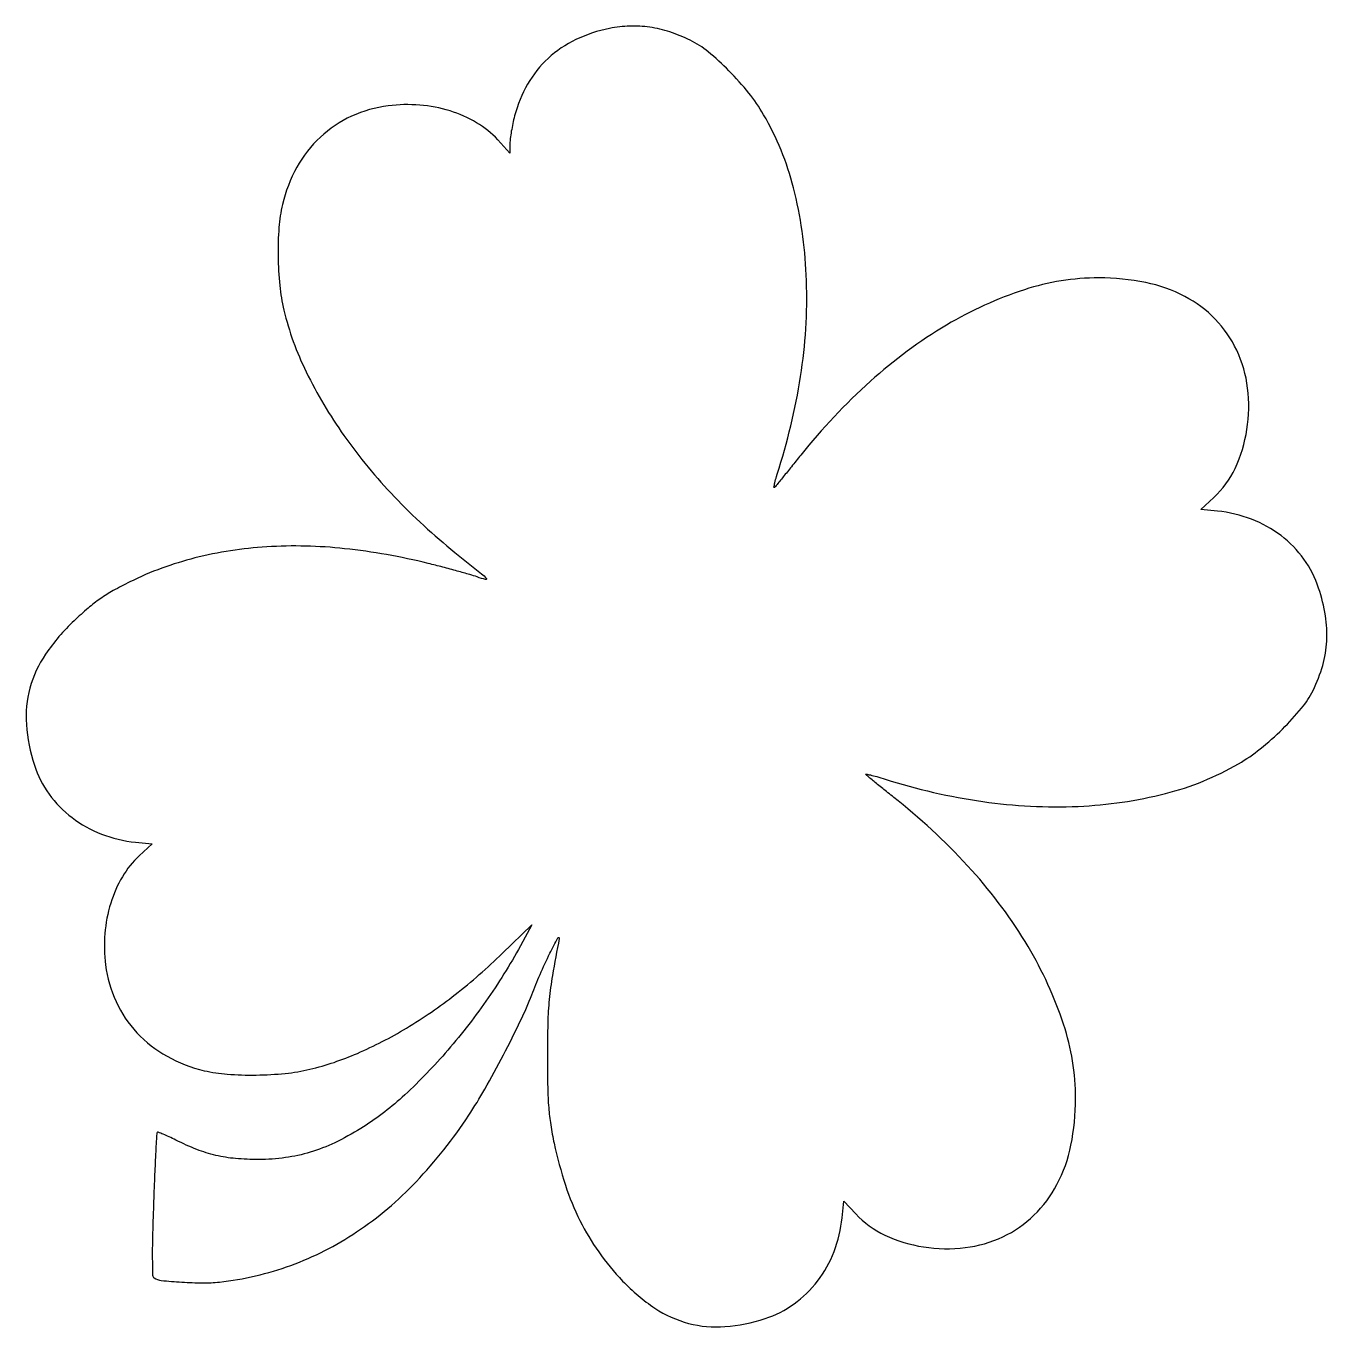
# Model space of a CAD drawing. Extents: x 31 to 469, y 31 to 469.
import ezdxf

# ---------------------------------------------------------------- set-up
doc = ezdxf.new("R2010")
doc.units = 0

msp = doc.modelspace()

# ---------------------------------------------------------------- linework, layer by layer
msp.add_lwpolyline([(227.5, 467.977989, 0.061899), (216.141496, 464.192099, 0.074931), (206.84781, 457.90259, 0.0762), (199.934718, 449.25086, 0.066927), (195.552001, 438.539901, 0.011665), (194.957844, 436.018382, 0.010364), (194.4559, 433.370736, 0.010462), (194.103541, 430.969613, 0.031206), (194, 429.312244), (194, 426.044686), (189.872578, 430.522411, 0.073033), (182.802049, 436.243323, 0.058482), (173.83875, 440.220744, 0.055253), (163.674657, 442.179885, 0.051278), (153.06276, 441.941671, 0.076466), (140.730608, 438.428243, 0.080313), (130.255282, 431.407397, 0.078543), (122.350468, 421.290994, 0.068854), (117.507643, 408.769157, 0.039963), (116.325943, 401.037164, 0.021334), (116.044252, 391.364655, 0.021239), (116.595599, 381.532721, 0.034216), (117.988665, 373.263444, 0.055563), (125.497208, 352.455859, 0.039341), (138.188768, 331.088182, 0.036757), (155.162938, 310.441599, 0.033391), (175.5, 291.779749, -0.000775), (184.423596, 284.603909, -0.03887), (186.060735, 283.058723, -0.743552), (185.818523, 282.656605, -0.023099), (182.990491, 283.519824, 0.014813), (180.507812, 284.322818, 0.003453), (176.294082, 285.517586, 0.003558), (171.42352, 286.825097, 0.003483), (166.5, 288.072775, 0.033184), (138.415777, 293.0348, 0.042631), (112.204056, 293.646321, 0.046142), (88.075064, 289.898243, 0.053), (66.1994, 281.857811, 0.013363), (60.630418, 278.924121, 0.024329), (56.27581, 276.192653, 0.024205), (52.192483, 273.041383, 0.013074), (47.466389, 268.796427, 0.052796), (37.888864, 257.593493, 0.083638), (32.580121, 246.167872, 0.086384), (31.402735, 233.906439, 0.059995), (34.125279, 220.22695, 0.077032), (39.063333, 210.507266, 0.074007), (46.769154, 202.585307, 0.071674), (56.688293, 197.058014, 0.065377), (68.081525, 194.33369), (73.68225, 193.748299), (69.341058, 189.746727, 0.074201), (63.701217, 182.743173, 0.057925), (59.766269, 173.790309, 0.054655), (57.820884, 163.630087, 0.051267), (58.058329, 153.06276, 0.076466), (61.571757, 140.730608, 0.080313), (68.592603, 130.255282, 0.078543), (78.709006, 122.350468, 0.068854), (91.230843, 117.507643, 0.039963), (98.962836, 116.325943, 0.021334), (108.635345, 116.044252, 0.021239), (118.467279, 116.595599, 0.034216), (126.736556, 117.988665, 0.043729), (142.709036, 123.329763, 0.032887), (159.183626, 131.820082, 0.030641), (175.603014, 143.122563, 0.026334), (191.412392, 156.89893), (201.324784, 166.5), (197.502365, 159.5, -0.02783), (185.938992, 140.868653, -0.026757), (172.236028, 123.379428, -0.028138), (157.740051, 108.560023, -0.047042), (143.828371, 98.06845, -0.026356), (135.072187, 93.291278, -0.037973), (126.849382, 90.094102, -0.039723), (118.531248, 88.273141, -0.033085), (109.5, 87.640241, -0.022946), (101.7281, 87.967366, -0.035542), (95.099269, 89.030355, -0.035763), (88.71745, 91.015353, -0.023612), (81.701089, 94.15089, 0.007681), (79.408956, 95.264107, 0.012248), (77.413129, 96.136925, 0.006125), (75.732167, 96.799599, 0.295329), (75.393759, 96.727093, 0.185256), (75.220823, 96.338839, 0.000362), (74.860892, 89.41783, 0.002475), (74.499158, 81.608101, 0.001523), (74.146865, 72.411617, 0.002676), (73.820538, 61.497537, 0.008235), (73.760913, 54.109709, 0.004749), (73.857714, 48.701698, 0.246345), (74.353436, 47.816436, 0.119882), (76.757314, 46.969787, 0.009209), (83.638914, 46.407054, 0.013712), (90.783876, 46.151497, 0.029161), (96.306461, 46.427721, 0.06066), (120.334397, 52.039817, 0.059774), (142.442605, 63.270838, 0.056071), (162.425492, 80.152126, 0.043358), (180.154365, 102.5, 0.017233), (185.527722, 111.273488, 0.008418), (191.798305, 122.800229, 0.008346), (197.585279, 134.343784, 0.020618), (201.331643, 143.039953, -0.012203), (204.114515, 149.810949, -0.009752), (207.431224, 156.969789, -0.011841), (210.111405, 162.155264, -0.855499), (210.565314, 161.991993, 0.004957), (208.293269, 149.501497, 0.017696), (207.203154, 141.453507, 0.018816), (206.718509, 133.597852, 0.006163), (206.583262, 122, 0.004635), (206.684499, 111.810819, 0.014769), (207.016068, 105.013609, 0.019436), (207.685929, 99.321559, 0.014296), (208.851882, 93.077467, 0.025388), (212.657212, 78.997431, 0.036756), (217.532462, 67.076187, 0.039144), (223.826441, 56.574589, 0.035206), (231.887477, 46.778977, 0.055945), (242.732154, 37.643233, 0.082677), (254.050418, 32.543637, 0.084067), (266.267576, 31.433675, 0.059863), (279.77305, 34.125279, 0.077032), (289.492734, 39.063333, 0.074007), (297.414693, 46.769154, 0.071674), (302.941986, 56.688293, 0.065377), (305.66631, 68.081525), (306.251701, 73.68225), (310.253273, 69.341058, 0.098115), (320.047031, 62.193076, 0.070359), (333.050488, 58.250433, 0.068302), (347.049578, 58.005272, 0.080842), (359.755398, 61.66183, 0.082848), (370.177734, 68.897694, 0.078909), (377.893302, 79.23634, 0.071004), (382.594947, 92.449571, 0.050477), (384.154499, 108.115967, 0.079451), (380.116795, 133.101545, 0.054712), (368.188601, 159.241251, 0.049276), (349.290026, 184.843084, 0.040202), (324.5, 208.220251, -0.000612), (320.604004, 211.351097, -0.00089), (317.176816, 214.122193, -0.000436), (314.269675, 216.485576, -0.015515), (313.612565, 217.055533, -0.744319), (313.701133, 217.236826, -0.01656), (315.155873, 216.947286, -0.013031), (317.337228, 216.377168, -0.006214), (320.112565, 215.536474, 0.04063), (352.98348, 208.001281, 0.046986), (385.060585, 206.388865, 0.050999), (414.359782, 210.684829, 0.070178), (438.966005, 220.730995, 0.037012), (446.236528, 225.723595, 0.0255), (453.707254, 232.365233, 0.025755), (460.12374, 239.370042, 0.058699), (464.004777, 245.387477, 0.044102), (467.241024, 253.795635, 0.056295), (468.618758, 261.978765, 0.054586), (468.153997, 270.461222, 0.038144), (465.874721, 279.77305, 0.077032), (460.936667, 289.492734, 0.074007), (453.230846, 297.414693, 0.071674), (443.311707, 302.941986, 0.065377), (431.918475, 305.66631), (426.31775, 306.251701), (430.658942, 310.253273, 0.098115), (437.806924, 320.047031, 0.070359), (441.749567, 333.050488, 0.068302), (441.994728, 347.049578, 0.080842), (438.33817, 359.755398, 0.082063), (431.125437, 370.179088, 0.079763), (420.878675, 377.848812, 0.071417), (407.727132, 382.512259, 0.049285), (391.981877, 384.086926, 0.079535), (366.952711, 380.110669, 0.055107), (340.812908, 368.236541, 0.049564), (315.207882, 349.349577, 0.040147), (291.779749, 324.5, -0.000612), (288.648903, 320.604004, -0.00089), (285.877807, 317.176816, -0.000436), (283.514424, 314.269675, -0.015515), (282.944467, 313.612565, -0.744319), (282.763174, 313.701133, -0.01656), (283.052714, 315.155873, -0.013031), (283.622832, 317.337228, -0.006214), (284.463526, 320.112565, 0.04063), (291.998719, 352.98348, 0.046986), (293.611135, 385.060585, 0.050999), (289.315171, 414.359782, 0.070178), (279.269005, 438.966005, 0.037003), (274.274207, 446.240018, 0.025535), (267.632835, 453.709967, 0.025794), (260.629171, 460.123122, 0.058802), (254.612523, 463.999737, 0.034652), (247.738855, 466.790072, 0.042689), (241.005584, 468.373853, 0.044162), (234.297495, 468.759484, 0.041836)], format="xyb", close=True)

doc.saveas('drawing.dxf')
